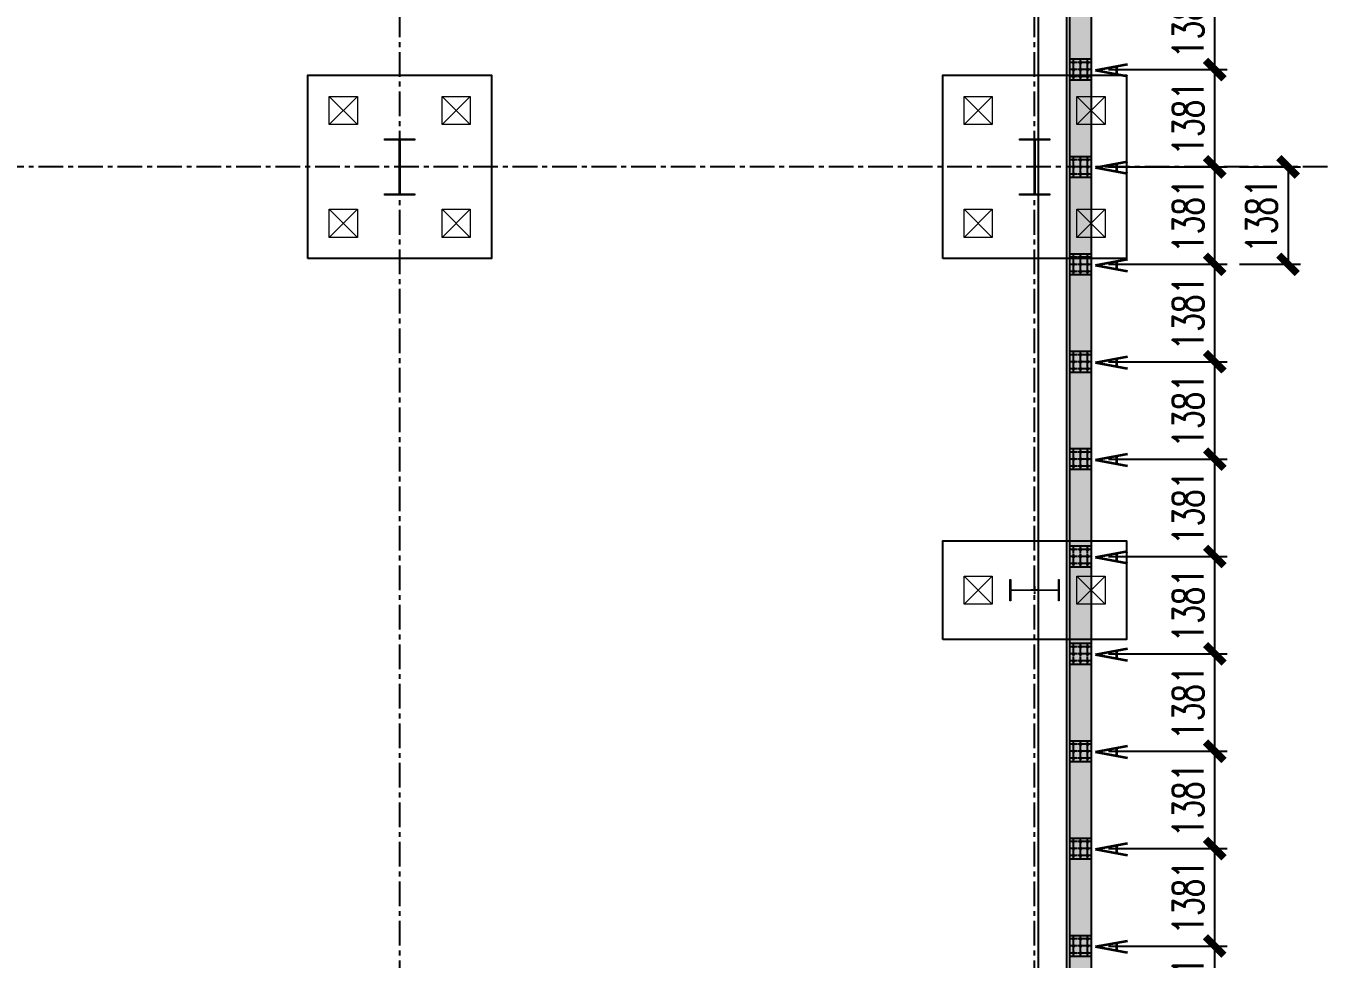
# Model space of a CAD drawing. Extents: x 782294 to 1727252, y -631030 to 17645.
# Drawn here: x 1168680 to 1187025, y -562651 to -549418 of the extents above; entities that cross this region are included whole.
import ezdxf

# ---------------------------------------------------------------- set-up
doc = ezdxf.new("R2010")
doc.units = 0
doc.linetypes.add('CENTER', pattern=[2, 1.25, -0.25, 0.25, -0.25])
doc.layers.get('Defpoints').update_dxf_attribs({"color": 210})
for name, color, linetype in [('!ZN1-标注-173', 173, 'Continuous'), ('!ZN3-铝板幕墙-3', 3, 'Continuous'), ('2钢材断面', 2, 'Continuous'), ('30预埋件', 30, 'Continuous'), ('40钢材投影', 40, 'Continuous'), ('A-AXIS-DP', 126, 'Continuous'), ('ALT_CEN-0-30', 1, 'CENTER'), ('DIM', 173, 'Continuous'), ('DOTE', 1, 'CENTER'), ('S-BKL', 4, 'Continuous'), ('S-DOTE1', 140, 'CENTER'), ('S-HATCH1-W', 252, 'Continuous'), ('结构轮廓线', 1, 'Continuous')]:
    doc.layers.add(name, color=color, linetype=linetype)
doc.layers.add('A-云线2', color=3, linetype='Continuous', plot=False)
doc.layers.add('S-col', color=2, linetype='Continuous', lineweight=0)
doc.layers.add('S-zhuang', color=1, linetype='Continuous', lineweight=0)
doc.styles.add('DHTEXT-1', font='romans.shx', dxfattribs={"width": 0.7, "bigfont": 'chinese.shx'})
doc.dimstyles.new('ZN175', dxfattribs={"dimscale": 175, "dimtxt": 2.5, "dimasz": 1.5, "dimexe": 1, "dimexo": 2, "dimgap": 0.9, "dimtad": 1, "dimdec": 0, "dimdsep": 46, "dimtxsty": 'DHTEXT-1', "dimblk": 'ARCHTICK', "dimcen": 2.5, "dimclrd": 173, "dimclre": 173, "dimclrt": 7, "dimazin": 2, "dimtfac": 1, "dimtdec": 0, "dimtix": 1, "dimtmove": 2, "dimatfit": 3, "dimfxl": 0, "dimtolj": 1, "dimtzin": 0, "dimarcsym": 0})

# ---------------------------------------------------------------- blocks, each defined once
blk = doc.blocks.new('20250821100720')
at = {"layer": 'DOTE', "ltscale": 280}
for p, q in [((175000, -8180), (175000, 83777.4)), ((184000, -8180), (184000, 83777.4)), ((195431, 35900), (-7455.8, 35900))]:
    blk.add_line(p, q, dxfattribs=at)
blk = doc.blocks.new('20250913105912')
at = {"layer": '结构轮廓线', "color": 1, "ltscale": 500}
blk.add_lwpolyline([(184450, 45820), (184800, 45820), (184800, 16320), (184800, 16320)], dxfattribs=at)
blk = doc.blocks.new('20250903183753')
at = {"layer": '2钢材断面'}
for p, q in [((150, 0), (-150, 0)), ((-150, 0), (-150, -300)), ((150, -300), (150, 0)), ((-150, -300), (150, -300))]:
    blk.add_line(p, q, dxfattribs=at)
at = {"layer": '40钢材投影'}
for centre, radius in [((-100, -50), 12), ((-100, -150), 12), ((-100, -50), 6), ((-100, -150), 6), ((0, -50), 12), ((0, -150), 12), ((0, -50), 6), ((0, -150), 6), ((100, -50), 12), ((100, -150), 12), ((100, -50), 6), ((100, -150), 6), ((-100, -250), 12), ((-100, -250), 6), ((0, -250), 12), ((0, -250), 6), ((100, -251), 12), ((100, -251), 6)]:
    blk.add_circle(centre, radius, dxfattribs=at)
at = {"layer": 'ALT_CEN-0-30', "ltscale": 20}
for p, q in [((-100, 0), (-100, -300)), ((0, 0), (0, -300)), ((100, 0), (100, -300)), ((-150, -50), (150, -50)), ((-150, -150), (150, -150)), ((-150, -250), (150, -250))]:
    blk.add_line(p, q, dxfattribs=at)
blk = doc.blocks.new('20250903183821')
at = {"ltscale": 50}
blk.add_blockref('20250903183753', (0, 0), dxfattribs=at)
at = {"layer": '30预埋件', "style": 'DHTEXT-1', "text_generation_flag": 6, "width": 0.55}
blk.add_attdef('B', (-105, 65), '', height=450, rotation=180, dxfattribs=at)
blk = doc.blocks.new('20250904090546')
at = {"ltscale": 500}
ref = blk.add_blockref('20250903183821', (0, -20), dxfattribs=dict(at, xscale=-1))
ref.add_attrib('B', 'A', (105, 495), dxfattribs={"layer": '30预埋件', "height": 450, "style": 'DHTEXT-1', "text_generation_flag": 6, "width": 0.55})
blk = doc.blocks.new('20250913102846')
at = {"layer": 'A-云线2', "ltscale": 10, "rotation": 270}
for p in [(184820, 37281), (184820, 35900), (184820, 34519), (184820, 33138), (184820, 31758), (184820, 30377), (184820, 28996), (184820, 27615), (184820, 26235), (184820, 24854)]:
    blk.add_blockref('20250904090546', p, dxfattribs=at)
blk = doc.blocks.new('_ArchTick')
at = {"color": 0, "linetype": 'ByBlock', "const_width": 0.4}
blk.add_lwpolyline([(-0.5, -0.5), (0.5, 0.5)], dxfattribs=at)
blk = doc.blocks.new('*D1186')
at = {"layer": 'Defpoints', "color": 0, "ltscale": 1750, "transparency": 16777216}
for p in [(1183675, -548657), (1185532, -548657), (1183675, -550038)]:
    blk.add_point(p, dxfattribs=at)
at = {"layer": 'DIM', "color": 173, "linetype": 'ByBlock', "lineweight": -2, "ltscale": 1750, "transparency": 16777216}
for p, q in [((1184025, -548657), (1185707, -548657)), ((1185532, -550038), (1185532, -548657)), ((1184025, -550038), (1185707, -550038))]:
    blk.add_line(p, q, dxfattribs=at)
at = {"layer": 'DIM', "color": 173, "lineweight": -2, "ltscale": 1750, "transparency": 16777216, "xscale": 262.5, "yscale": 262.5, "zscale": 262.5}
for p, rotation in [((1185532, -548657), 90), ((1185532, -550038), 270)]:
    blk.add_blockref('_ArchTick', p, dxfattribs=dict(at, rotation=rotation))
at = {"layer": 'DIM', "color": 7, "ltscale": 1750, "transparency": 16777216, "insert": (1185156, -549347), "char_height": 437.5, "attachment_point": 5, "rotation": 90, "style": 'DHTEXT-1'}
blk.add_mtext('\\A1;1381', dxfattribs=at)
blk = doc.blocks.new('*D1187')
at = {"layer": 'Defpoints', "color": 0, "ltscale": 1750, "transparency": 16777216}
for p in [(1183675, -550038), (1185532, -550038), (1183675, -551418)]:
    blk.add_point(p, dxfattribs=at)
at = {"layer": 'DIM', "color": 173, "linetype": 'ByBlock', "lineweight": -2, "ltscale": 1750, "transparency": 16777216}
for p, q in [((1184025, -550038), (1185707, -550038)), ((1185532, -551418), (1185532, -550038)), ((1184025, -551418), (1185707, -551418))]:
    blk.add_line(p, q, dxfattribs=at)
at = {"layer": 'DIM', "color": 173, "lineweight": -2, "ltscale": 1750, "transparency": 16777216, "xscale": 262.5, "yscale": 262.5, "zscale": 262.5}
for p, rotation in [((1185532, -550038), 90), ((1185532, -551418), 270)]:
    blk.add_blockref('_ArchTick', p, dxfattribs=dict(at, rotation=rotation))
at = {"layer": 'DIM', "color": 7, "ltscale": 1750, "transparency": 16777216, "insert": (1185156, -550728), "char_height": 437.5, "attachment_point": 5, "rotation": 90, "style": 'DHTEXT-1'}
blk.add_mtext('\\A1;1381', dxfattribs=at)
blk = doc.blocks.new('*D1188')
at = {"layer": 'Defpoints', "color": 0, "ltscale": 1750, "transparency": 16777216}
for p in [(1183675, -551418), (1185532, -551418), (1183675, -552799)]:
    blk.add_point(p, dxfattribs=at)
at = {"layer": 'DIM', "color": 173, "linetype": 'ByBlock', "lineweight": -2, "ltscale": 1750, "transparency": 16777216}
for p, q in [((1184025, -551418), (1185707, -551418)), ((1185532, -552799), (1185532, -551418)), ((1184025, -552799), (1185707, -552799))]:
    blk.add_line(p, q, dxfattribs=at)
at = {"layer": 'DIM', "color": 173, "lineweight": -2, "ltscale": 1750, "transparency": 16777216, "xscale": 262.5, "yscale": 262.5, "zscale": 262.5}
for p, rotation in [((1185532, -551418), 90), ((1185532, -552799), 270)]:
    blk.add_blockref('_ArchTick', p, dxfattribs=dict(at, rotation=rotation))
at = {"layer": 'DIM', "color": 7, "ltscale": 1750, "transparency": 16777216, "insert": (1185156, -552109), "char_height": 437.5, "attachment_point": 5, "rotation": 90, "style": 'DHTEXT-1'}
blk.add_mtext('\\A1;1381', dxfattribs=at)
blk = doc.blocks.new('*D1189')
at = {"layer": 'Defpoints', "color": 0, "ltscale": 1750, "transparency": 16777216}
for p in [(1183675, -552799), (1185532, -552799), (1183675, -554180)]:
    blk.add_point(p, dxfattribs=at)
at = {"layer": 'DIM', "color": 173, "linetype": 'ByBlock', "lineweight": -2, "ltscale": 1750, "transparency": 16777216}
for p, q in [((1184025, -552799), (1185707, -552799)), ((1185532, -554180), (1185532, -552799)), ((1184025, -554180), (1185707, -554180))]:
    blk.add_line(p, q, dxfattribs=at)
at = {"layer": 'DIM', "color": 173, "lineweight": -2, "ltscale": 1750, "transparency": 16777216, "xscale": 262.5, "yscale": 262.5, "zscale": 262.5}
for p, rotation in [((1185532, -552799), 90), ((1185532, -554180), 270)]:
    blk.add_blockref('_ArchTick', p, dxfattribs=dict(at, rotation=rotation))
at = {"layer": 'DIM', "color": 7, "ltscale": 1750, "transparency": 16777216, "insert": (1185156, -553490), "char_height": 437.5, "attachment_point": 5, "rotation": 90, "style": 'DHTEXT-1'}
blk.add_mtext('\\A1;1381', dxfattribs=at)
blk = doc.blocks.new('*D1190')
at = {"layer": 'Defpoints', "color": 0, "ltscale": 1750, "transparency": 16777216}
for p in [(1183675, -554180), (1185532, -554180), (1183675, -555561)]:
    blk.add_point(p, dxfattribs=at)
at = {"layer": 'DIM', "color": 173, "linetype": 'ByBlock', "lineweight": -2, "ltscale": 1750, "transparency": 16777216}
for p, q in [((1184025, -554180), (1185707, -554180)), ((1185532, -555561), (1185532, -554180)), ((1184025, -555561), (1185707, -555561))]:
    blk.add_line(p, q, dxfattribs=at)
at = {"layer": 'DIM', "color": 173, "lineweight": -2, "ltscale": 1750, "transparency": 16777216, "xscale": 262.5, "yscale": 262.5, "zscale": 262.5}
for p, rotation in [((1185532, -554180), 90), ((1185532, -555561), 270)]:
    blk.add_blockref('_ArchTick', p, dxfattribs=dict(at, rotation=rotation))
at = {"layer": 'DIM', "color": 7, "ltscale": 1750, "transparency": 16777216, "insert": (1185156, -554870), "char_height": 437.5, "attachment_point": 5, "rotation": 90, "style": 'DHTEXT-1'}
blk.add_mtext('\\A1;1381', dxfattribs=at)
blk = doc.blocks.new('*D1191')
at = {"layer": 'Defpoints', "color": 0, "ltscale": 1750, "transparency": 16777216}
for p in [(1183675, -555561), (1185532, -555561), (1183675, -556941)]:
    blk.add_point(p, dxfattribs=at)
at = {"layer": 'DIM', "color": 173, "linetype": 'ByBlock', "lineweight": -2, "ltscale": 1750, "transparency": 16777216}
for p, q in [((1184025, -555561), (1185707, -555561)), ((1185532, -556941), (1185532, -555561)), ((1184025, -556941), (1185707, -556941))]:
    blk.add_line(p, q, dxfattribs=at)
at = {"layer": 'DIM', "color": 173, "lineweight": -2, "ltscale": 1750, "transparency": 16777216, "xscale": 262.5, "yscale": 262.5, "zscale": 262.5}
for p, rotation in [((1185532, -555561), 90), ((1185532, -556941), 270)]:
    blk.add_blockref('_ArchTick', p, dxfattribs=dict(at, rotation=rotation))
at = {"layer": 'DIM', "color": 7, "ltscale": 1750, "transparency": 16777216, "insert": (1185156, -556251), "char_height": 437.5, "attachment_point": 5, "rotation": 90, "style": 'DHTEXT-1'}
blk.add_mtext('\\A1;1381', dxfattribs=at)
blk = doc.blocks.new('*D1192')
at = {"layer": 'Defpoints', "color": 0, "ltscale": 1750, "transparency": 16777216}
for p in [(1183675, -556941), (1185532, -556941), (1183675, -558322)]:
    blk.add_point(p, dxfattribs=at)
at = {"layer": 'DIM', "color": 173, "linetype": 'ByBlock', "lineweight": -2, "ltscale": 1750, "transparency": 16777216}
for p, q in [((1184025, -556941), (1185707, -556941)), ((1185532, -558322), (1185532, -556941)), ((1184025, -558322), (1185707, -558322))]:
    blk.add_line(p, q, dxfattribs=at)
at = {"layer": 'DIM', "color": 173, "lineweight": -2, "ltscale": 1750, "transparency": 16777216, "xscale": 262.5, "yscale": 262.5, "zscale": 262.5}
for p, rotation in [((1185532, -556941), 90), ((1185532, -558322), 270)]:
    blk.add_blockref('_ArchTick', p, dxfattribs=dict(at, rotation=rotation))
at = {"layer": 'DIM', "color": 7, "ltscale": 1750, "transparency": 16777216, "insert": (1185156, -557632), "char_height": 437.5, "attachment_point": 5, "rotation": 90, "style": 'DHTEXT-1'}
blk.add_mtext('\\A1;1381', dxfattribs=at)
blk = doc.blocks.new('*D1193')
at = {"layer": 'Defpoints', "color": 0, "ltscale": 1750, "transparency": 16777216}
for p in [(1183675, -558322), (1185532, -558322), (1183675, -559703)]:
    blk.add_point(p, dxfattribs=at)
at = {"layer": 'DIM', "color": 173, "linetype": 'ByBlock', "lineweight": -2, "ltscale": 1750, "transparency": 16777216}
for p, q in [((1184025, -558322), (1185707, -558322)), ((1185532, -559703), (1185532, -558322)), ((1184025, -559703), (1185707, -559703))]:
    blk.add_line(p, q, dxfattribs=at)
at = {"layer": 'DIM', "color": 173, "lineweight": -2, "ltscale": 1750, "transparency": 16777216, "xscale": 262.5, "yscale": 262.5, "zscale": 262.5}
for p, rotation in [((1185532, -558322), 90), ((1185532, -559703), 270)]:
    blk.add_blockref('_ArchTick', p, dxfattribs=dict(at, rotation=rotation))
at = {"layer": 'DIM', "color": 7, "ltscale": 1750, "transparency": 16777216, "insert": (1185156, -559013), "char_height": 437.5, "attachment_point": 5, "rotation": 90, "style": 'DHTEXT-1'}
blk.add_mtext('\\A1;1381', dxfattribs=at)
blk = doc.blocks.new('*D1194')
at = {"layer": 'Defpoints', "color": 0, "ltscale": 1750, "transparency": 16777216}
for p in [(1183675, -559703), (1185532, -559703), (1183675, -561084)]:
    blk.add_point(p, dxfattribs=at)
at = {"layer": 'DIM', "color": 173, "linetype": 'ByBlock', "lineweight": -2, "ltscale": 1750, "transparency": 16777216}
for p, q in [((1184025, -559703), (1185707, -559703)), ((1185532, -561084), (1185532, -559703)), ((1184025, -561084), (1185707, -561084))]:
    blk.add_line(p, q, dxfattribs=at)
at = {"layer": 'DIM', "color": 173, "lineweight": -2, "ltscale": 1750, "transparency": 16777216, "xscale": 262.5, "yscale": 262.5, "zscale": 262.5}
for p, rotation in [((1185532, -559703), 90), ((1185532, -561084), 270)]:
    blk.add_blockref('_ArchTick', p, dxfattribs=dict(at, rotation=rotation))
at = {"layer": 'DIM', "color": 7, "ltscale": 1750, "transparency": 16777216, "insert": (1185156, -560393), "char_height": 437.5, "attachment_point": 5, "rotation": 90, "style": 'DHTEXT-1'}
blk.add_mtext('\\A1;1381', dxfattribs=at)
blk = doc.blocks.new('*D1195')
at = {"layer": 'Defpoints', "color": 0, "ltscale": 1750, "transparency": 16777216}
for p in [(1183675, -561084), (1185532, -561084), (1183675, -562465)]:
    blk.add_point(p, dxfattribs=at)
at = {"layer": 'DIM', "color": 173, "linetype": 'ByBlock', "lineweight": -2, "ltscale": 1750, "transparency": 16777216}
for p, q in [((1184025, -561084), (1185707, -561084)), ((1185532, -562465), (1185532, -561084)), ((1184025, -562465), (1185707, -562465))]:
    blk.add_line(p, q, dxfattribs=at)
at = {"layer": 'DIM', "color": 173, "lineweight": -2, "ltscale": 1750, "transparency": 16777216, "xscale": 262.5, "yscale": 262.5, "zscale": 262.5}
for p, rotation in [((1185532, -561084), 90), ((1185532, -562465), 270)]:
    blk.add_blockref('_ArchTick', p, dxfattribs=dict(at, rotation=rotation))
at = {"layer": 'DIM', "color": 7, "ltscale": 1750, "transparency": 16777216, "insert": (1185156, -561774), "char_height": 437.5, "attachment_point": 5, "rotation": 90, "style": 'DHTEXT-1'}
blk.add_mtext('\\A1;1381', dxfattribs=at)
blk = doc.blocks.new('*D1196')
at = {"layer": 'Defpoints', "color": 0, "ltscale": 1750, "transparency": 16777216}
for p in [(1183675, -562465), (1185532, -562465), (1183675, -563845)]:
    blk.add_point(p, dxfattribs=at)
at = {"layer": 'DIM', "color": 173, "linetype": 'ByBlock', "lineweight": -2, "ltscale": 1750, "transparency": 16777216}
for p, q in [((1184025, -562465), (1185707, -562465)), ((1185532, -563845), (1185532, -562465)), ((1184025, -563845), (1185707, -563845))]:
    blk.add_line(p, q, dxfattribs=at)
at = {"layer": 'DIM', "color": 173, "lineweight": -2, "ltscale": 1750, "transparency": 16777216, "xscale": 262.5, "yscale": 262.5, "zscale": 262.5}
for p, rotation in [((1185532, -562465), 90), ((1185532, -563845), 270)]:
    blk.add_blockref('_ArchTick', p, dxfattribs=dict(at, rotation=rotation))
at = {"layer": 'DIM', "color": 7, "ltscale": 1750, "transparency": 16777216, "insert": (1185156, -563155), "char_height": 437.5, "attachment_point": 5, "rotation": 90, "style": 'DHTEXT-1'}
blk.add_mtext('\\A1;1381', dxfattribs=at)
blk = doc.blocks.new('*D1629')
at = {"layer": '!ZN1-标注-173', "color": 173, "linetype": 'ByBlock', "lineweight": -2, "ltscale": 1750, "transparency": 16777216}
for p, q in [((1185882, -551418), (1186746, -551418)), ((1186571, -551418), (1186571, -552799)), ((1185882, -552799), (1186746, -552799))]:
    blk.add_line(p, q, dxfattribs=at)
at = {"layer": 'Defpoints', "color": 0, "ltscale": 1750, "transparency": 16777216}
for p in [(1185532, -551418), (1185532, -552799), (1186571, -552799)]:
    blk.add_point(p, dxfattribs=at)
at = {"layer": '!ZN1-标注-173', "color": 173, "lineweight": -2, "ltscale": 1750, "transparency": 16777216, "xscale": 262.5, "yscale": 262.5, "zscale": 262.5}
for p, rotation in [((1186571, -551418), 90), ((1186571, -552799), 270)]:
    blk.add_blockref('_ArchTick', p, dxfattribs=dict(at, rotation=rotation))
at = {"layer": '!ZN1-标注-173', "color": 7, "ltscale": 1750, "transparency": 16777216, "insert": (1186194, -552109), "char_height": 437.5, "attachment_point": 5, "rotation": 90, "style": 'DHTEXT-1'}
blk.add_mtext('\\A1;1381', dxfattribs=at)
blk = doc.blocks.new('20250922151400')
at = {"layer": 'S-col'}
blk.add_lwpolyline([(-195790, 766820), (-195490, 766820), (-195490, 766808), (-195636, 766808), (-195636, 766132), (-195490, 766132), (-195490, 766120), (-195790, 766120), (-195790, 766132), (-195644, 766132), (-195644, 766808), (-195790, 766808)], close=True, dxfattribs=at)
blk = doc.blocks.new('S-ZHUANG-400')
at = {"layer": 'S-zhuang'}
for p, q in [((200, -200), (-200, 200)), ((-200, -200), (200, 200))]:
    blk.add_line(p, q, dxfattribs=at)
blk.add_lwpolyline([(-200, 200), (200, 200), (200, -200), (-200, -200)], close=True, dxfattribs=at)
blk = doc.blocks.new('CT4')
at = {"layer": 'S-DOTE1', "ltscale": 0.25}
for p, q in [((-99971, -169242), (-100091, -169242)), ((-100031, -169182), (-100031, -169302))]:
    blk.add_line(p, q, dxfattribs=at)
at = {"layer": 'S-HATCH1-W'}
blk.add_lwpolyline([(-101331, -170542), (-101331, -167942), (-98731, -167942), (-98731, -170542)], close=True, dxfattribs=at)
at = {"layer": 'S-zhuang', "rotation": 90}
for p in [(-100831, -168442), (-99231, -168442), (-100831, -170042), (-99231, -170042)]:
    blk.add_blockref('S-ZHUANG-400', p, dxfattribs=at)
blk = doc.blocks.new('CT2')
at = {"layer": 'S-DOTE1', "ltscale": 0.25}
for p, q in [((-193625, -187226), (-193625, -187106)), ((-193565, -187166), (-193685, -187166))]:
    blk.add_line(p, q, dxfattribs=at)
at = {"layer": 'S-HATCH1-W'}
blk.add_lwpolyline([(-194325, -185866), (-192925, -185866), (-192925, -188466), (-194325, -188466)], close=True, dxfattribs=at)
at = {"layer": 'S-zhuang'}
for p in [(-193625, -186366), (-193625, -187966)]:
    blk.add_blockref('S-ZHUANG-400', p, dxfattribs=at)
blk = doc.blocks.new('A$C46867589')
at = {"layer": 'S-HATCH1-W'}
h = blk.add_hatch(dxfattribs=at)
h.set_pattern_fill('HONEY', color=256, scale=20)
h.set_pattern_definition([(0, (267758.463, 255248.18), (95.25, 54.992613), [63.5, -127]), (120, (267758.463, 255248.18), (-95.25, 54.992613), [63.5, -127]), (60, (267758.463, 255248.18), (2e-07, 109.985226), [-127, 63.5])])
h.paths.add_polyline_path([(184800, 16320), (184500, 16320), (184500, 45820), (184800, 45820)])
at = {"layer": 'S-BKL'}
blk.add_line((184450, 51750), (184450, -400), dxfattribs=at)
blk.add_lwpolyline([(184050, 51750), (184050, 150), (-150, 150)], dxfattribs=at)
at = {"layer": 'S-col'}
for points in [[(174785, 36300), (175215, 36300), (175215, 36282), (175006, 36282), (175006, 35518), (175215, 35518), (175215, 35500), (174785, 35500), (174785, 35518), (174994, 35518), (174994, 36282), (174785, 36282)], [(183785, 36300), (184215, 36300), (184215, 36282), (184006, 36282), (184006, 35518), (184215, 35518), (184215, 35500), (183785, 35500), (183785, 35518), (183994, 35518), (183994, 36282), (183785, 36282)]]:
    blk.add_lwpolyline(points, close=True, dxfattribs=at)
at = {"layer": 'S-HATCH1-W'}
blk.add_lwpolyline([(184800, 16320), (184500, 16320), (184500, 45820), (184800, 45820)], close=True, dxfattribs=at)
at = {"layer": 'S-col', "rotation": 90}
blk.add_blockref('20250922151400', (950470, 225540), dxfattribs=at)
at = {"layer": 'S-zhuang'}
for p in [(275031, 205142), (284031, 205142)]:
    blk.add_blockref('CT4', p, dxfattribs=at)
at = {"layer": 'S-zhuang', "rotation": 90}
blk.add_blockref('CT2', (-3166, 223525), dxfattribs=at)

msp = doc.modelspace()

# ---------------------------------------------------------------- block references
at = {"layer": '!ZN3-铝板幕墙-3', "ltscale": 1750}
msp.add_blockref('A$C46867589', (998978.7, -587318.4), dxfattribs=at)
at = {"layer": 'A-AXIS-DP', "ltscale": 2800}
msp.add_blockref('20250821100720', (998978.7, -587318.4), dxfattribs=at)
at = {"layer": '结构轮廓线', "ltscale": 500}
for name in ['20250913105912', '20250913102846']:
    msp.add_blockref(name, (998978.7, -587318.4), dxfattribs=at)

# ---------------------------------------------------------------- dimensions: what is measured, and where the dimension line sits
at = {"layer": '!ZN1-标注-173', "ltscale": 1750}
dim = msp.add_linear_dim(base=(1186570.7, -552799.2), p1=(1185531.8, -551418.4), p2=(1185531.8, -552799.2), angle=90, dimstyle='ZN175', dxfattribs=at)
dim.commit()
dim.dimension.update_dxf_attribs({"geometry": '*D1629', "text_midpoint": (1186194.5, -552108.8)})
at = {"layer": 'DIM', "ltscale": 1750}
for base, p1, p2, picture, middle in [((1185531.8, -548656.9), (1183675.2, -550037.6), (1183675.2, -548656.9), '*D1186', (1185155.5, -549347.3)), ((1185531.8, -550037.6), (1183675.2, -551418.4), (1183675.2, -550037.6), '*D1187', (1185155.5, -550728)), ((1185531.8, -551418.4), (1183675.2, -552799.2), (1183675.2, -551418.4), '*D1188', (1185155.5, -552108.8)), ((1185531.8, -552799.2), (1183675.2, -554179.9), (1183675.2, -552799.2), '*D1189', (1185155.5, -553489.6)), ((1185531.8, -554179.9), (1183675.2, -555560.7), (1183675.2, -554179.9), '*D1190', (1185155.5, -554870.3)), ((1185531.8, -555560.7), (1183675.2, -556941.5), (1183675.2, -555560.7), '*D1191', (1185155.5, -556251.1)), ((1185531.8, -556941.5), (1183675.2, -558322.3), (1183675.2, -556941.5), '*D1192', (1185155.5, -557631.9)), ((1185531.8, -558322.3), (1183675.2, -559703), (1183675.2, -558322.3), '*D1193', (1185155.5, -559012.6)), ((1185531.8, -559703), (1183675.2, -561083.8), (1183675.2, -559703), '*D1194', (1185155.5, -560393.4)), ((1185531.8, -561083.8), (1183675.2, -562464.6), (1183675.2, -561083.8), '*D1195', (1185155.5, -561774.2)), ((1185531.8, -562464.6), (1183675.2, -563845.3), (1183675.2, -562464.6), '*D1196', (1185155.5, -563154.9))]:
    dim = msp.add_linear_dim(base=base, p1=p1, p2=p2, angle=90, dimstyle='ZN175', dxfattribs=at)
    dim.commit()
    dim.dimension.update_dxf_attribs({"geometry": picture, "text_midpoint": middle})

doc.saveas('drawing.dxf')
